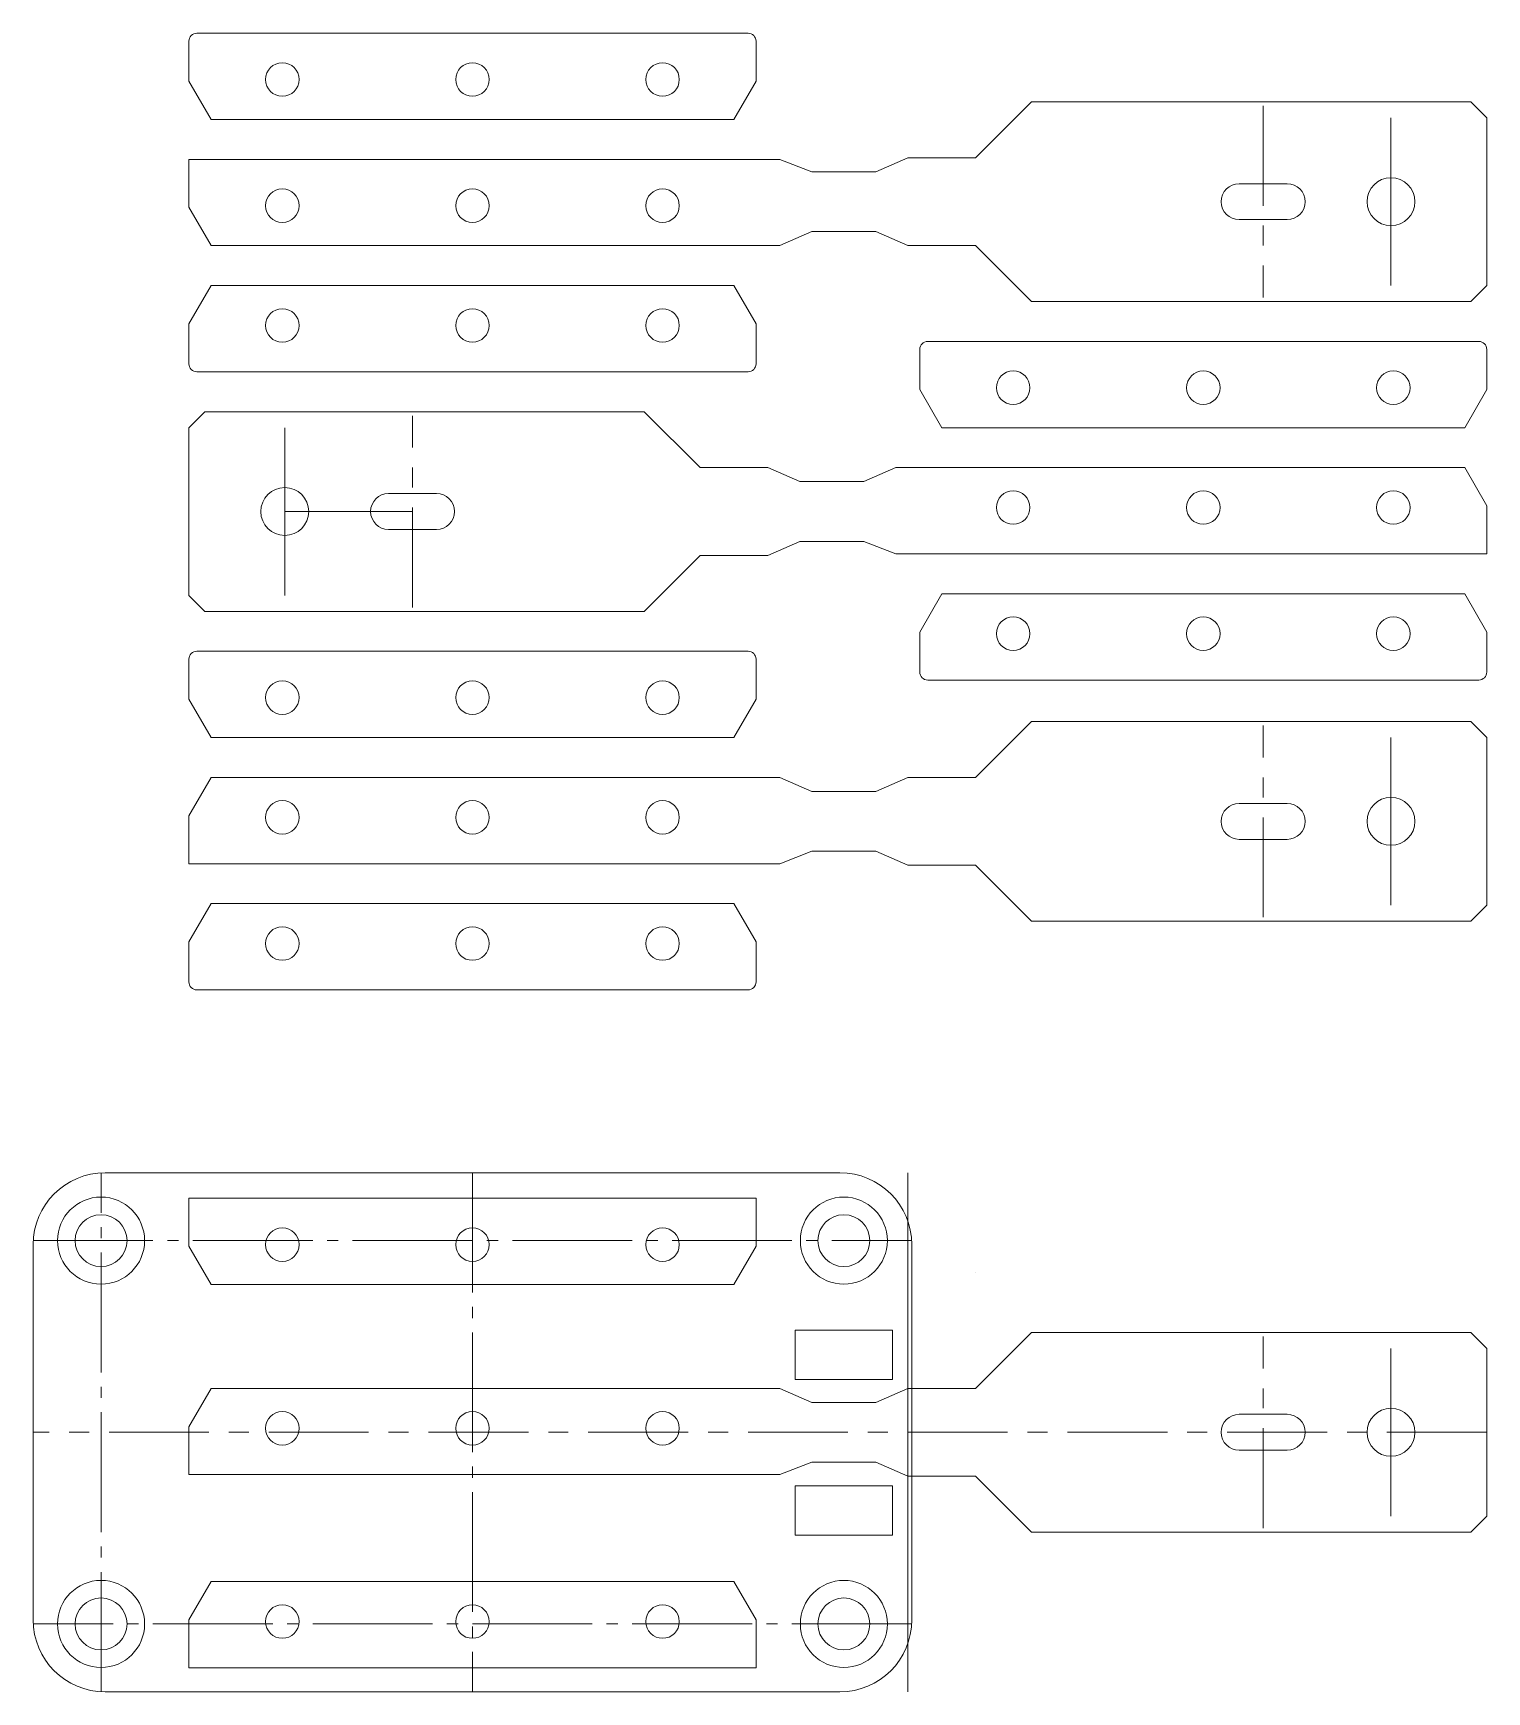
# Model space of a CAD drawing. Extents: x -20 to 162, y -88 to 120.
import ezdxf

# ---------------------------------------------------------------- set-up
doc = ezdxf.new("R2010")
doc.units = 0
doc.header["$LTSCALE"] = 10
doc.header["$MEASUREMENT"] = 0
for name, pattern in [('CENTER', [2, 1.25, -0.25, 0.25, -0.25]), ('CENTERX2', [101.6, 63.5, -12.7, 12.7, -12.7]), ('TSCENTER', [2, 1.5, -0.18, 0.14, -0.18])]:
    doc.linetypes.add(name, pattern=pattern)
doc.layers.get('0').update_dxf_attribs({"lineweight": 0, "true_color": 0xffffff})
doc.layers.add('Layer_1', color=7, linetype='Continuous', lineweight=0, true_color=0xffffff)

msp = doc.modelspace()

# ---------------------------------------------------------------- linework, layer by layer
at = {"color": 30, "true_color": 0xff7f00}
for p, q in [((98.5, 104.2), (105.5, 111.2)), ((160.5, 111.2), (105.5, 111.2)), ((160.5, 111.2), (162.5, 109.2)), ((162.5, 109.2), (162.5, 88.2)), ((0, 104), (0, 98)), ((74, 104), (78, 102.45)), ((86, 102.45), (90, 104.2)), ((98.5, 104.2), (90, 104.2)), ((86, 102.45), (78, 102.45)), ((0, 98), (0, 98)), ((74, 93.2), (78, 94.95)), ((86, 94.95), (78, 94.95)), ((86, 94.95), (90, 93.2)), ((98.5, 93.2), (105.5, 86.2)), ((160.5, 86.2), (162.5, 88.2)), ((160.5, 86.2), (105.5, 86.2)), ((2, 72.4), (0, 70.4)), ((2, 72.4), (57, 72.4)), ((64, 65.4), (57, 72.4)), ((0, 49.4), (0, 70.4)), ((76.5, 63.65), (72.5, 65.4)), ((88.5, 65.4), (84.5, 63.65)), ((76.5, 63.65), (84.5, 63.65)), ((84.5, 63.65), (84.5, 63.65)), ((162.5, 54.6), (162.5, 60.6)), ((162.5, 60.6), (162.5, 60.6)), ((76.5, 56.15), (72.5, 54.4)), ((76.5, 56.15), (84.5, 56.15)), ((88.5, 54.6), (84.5, 56.15)), ((84.5, 56.15), (84.5, 56.15)), ((64, 54.4), (57, 47.4)), ((64, 54.4), (72.5, 54.4)), ((2, 47.4), (0, 49.4)), ((2, 47.4), (57, 47.4)), ((98.5, 26.6), (105.5, 33.6)), ((160.5, 33.6), (105.5, 33.6)), ((160.5, 33.6), (162.5, 31.6)), ((162.5, 10.6), (162.5, 31.6)), ((74, 26.6), (78, 24.85)), ((86, 24.85), (90, 26.6)), ((86, 24.85), (78, 24.85)), ((0, 15.8), (0, 21.8)), ((0, 21.8), (0, 21.8)), ((74, 15.8), (78, 17.35)), ((86, 17.35), (78, 17.35)), ((86, 17.35), (90, 15.6)), ((98.5, 15.6), (90, 15.6)), ((98.5, 15.6), (105.5, 8.6)), ((160.5, 8.6), (162.5, 10.6)), ((160.5, 8.6), (105.5, 8.6)), ((98.5, -49.9), (105.5, -42.9)), ((160.5, -42.9), (105.5, -42.9)), ((160.5, -42.9), (162.5, -44.9)), ((162.5, -65.9), (162.5, -44.9)), ((74, -49.9), (78, -51.65)), ((86, -51.65), (78, -51.65)), ((86, -51.65), (90, -49.9)), ((74, -60.7), (78, -59.15)), ((86, -59.15), (78, -59.15)), ((86, -59.15), (90, -60.9)), ((98.5, -60.9), (90, -60.9)), ((98.5, -60.9), (105.5, -67.9)), ((160.5, -67.9), (162.5, -65.9)), ((160.5, -67.9), (105.5, -67.9))]:
    msp.add_line(p, q, dxfattribs=at)
at = {"linetype": 'CENTER'}
for p, q in [((134.5, 110.7), (134.5, 86.7)), ((28, 47.9), (28, 71.9)), ((134.5, 9.1), (134.5, 33.1)), ((134.5, -67.4), (134.5, -43.4))]:
    msp.add_line(p, q, dxfattribs=at)
at = {"linetype": 'CENTERX2'}
for p, q in [((150.5, 109.2), (150.5, 88.2)), ((12, 49.4), (12, 70.4)), ((150.5, 10.6), (150.5, 31.6)), ((150.5, -65.9), (150.5, -44.9))]:
    msp.add_line(p, q, dxfattribs=at)
for p, q in [((78, 102.45), (78, 102.45)), ((137.5, 100.95), (131.5, 100.95)), ((131.5, 96.45), (137.5, 96.45)), ((78, 94.95), (78, 94.95)), ((31, 62.15), (25, 62.15)), ((12, 59.9), (28, 59.9)), ((25, 57.65), (31, 57.65)), ((78, 24.85), (78, 24.85)), ((131.5, 23.35), (137.5, 23.35)), ((137.5, 18.85), (131.5, 18.85)), ((78, 17.35), (78, 17.35)), ((90, -87.9), (90, -22.9)), ((98.5, -35.4), (98.5, -35.4)), ((78, -51.65), (78, -51.65)), ((131.5, -53.15), (137.5, -53.15)), ((137.5, -57.65), (131.5, -57.65)), ((78, -59.15), (78, -59.15))]:
    msp.add_line(p, q)
for centre in [(150.5, 98.7), (12, 59.9), (150.5, 21.1), (150.5, -55.4)]:
    msp.add_circle(centre, 3)
at = {"color": 30, "true_color": 0xff7f00}
for centre, start, end in [((1, 118.8), 90, 180), ((70, 118.8), 0, 90), ((92.5, 80.2), 90, 180), ((161.5, 80.2), 0, 90), ((1, 78.4), 180, 270), ((70, 78.4), 270, 0), ((1, 41.4), 90, 180), ((70, 41.4), 360, 90), ((92.5, 39.8), 180, 270), ((161.5, 39.8), 270, 360), ((1, 1), 180, 270), ((70, 1), 270, 360)]:
    msp.add_arc(centre, 1, start, end, dxfattribs=at)
for centre, start, end in [((131.5, 98.7), 90, 270), ((137.5, 98.7), 270, 90), ((25, 59.9), 90, 270), ((31, 59.9), 270, 90), ((131.5, 21.1), 90, 270), ((137.5, 21.1), 270, 90), ((131.5, -55.4), 90, 270), ((137.5, -55.4), 270, 90)]:
    msp.add_arc(centre, 2.25, start, end)
at = {"layer": 'Layer_1', "color": 30, "linetype": 'Continuous', "true_color": 0xff7f00}
for p, q in [((0, 118.8), (0, 113.8)), ((70, 119.8), (1, 119.8)), ((71, 118.8), (71, 113.8)), ((0, 113.8), (2.77, 109)), ((71, 113.8), (68.23, 109)), ((68.23, 109), (2.77, 109)), ((74, 104), (0, 104)), ((0, 98), (2.77, 93.2)), ((74, 93.2), (2.77, 93.2)), ((98.5, 93.2), (90, 93.2)), ((0, 83.4), (2.77, 88.2)), ((68.23, 88.2), (2.77, 88.2)), ((71, 83.4), (68.23, 88.2)), ((0, 78.4), (0, 83.4)), ((71, 78.4), (71, 83.4)), ((92.5, 81.2), (161.5, 81.2)), ((91.5, 80.2), (91.5, 75.2)), ((162.5, 80.2), (162.5, 75.2)), ((70, 77.4), (1, 77.4)), ((91.5, 75.2), (94.27, 70.4)), ((162.5, 75.2), (159.73, 70.4)), ((94.27, 70.4), (159.73, 70.4)), ((64, 65.4), (72.5, 65.4)), ((88.5, 65.4), (159.73, 65.4)), ((162.5, 60.6), (159.73, 65.4)), ((88.5, 54.6), (162.5, 54.6)), ((91.5, 44.8), (94.27, 49.6)), ((94.27, 49.6), (159.73, 49.6)), ((162.5, 44.8), (159.73, 49.6)), ((91.5, 39.8), (91.5, 44.8)), ((162.5, 39.8), (162.5, 44.8)), ((70, 42.4), (1, 42.4)), ((0, 41.4), (0, 36.4)), ((71, 41.4), (71, 36.4)), ((92.5, 38.8), (161.5, 38.8)), ((0, 36.4), (2.77, 31.6)), ((71, 36.4), (68.23, 31.6)), ((68.23, 31.6), (2.77, 31.6)), ((0, 21.8), (2.77, 26.6)), ((74, 26.6), (2.77, 26.6)), ((98.5, 26.6), (90, 26.6)), ((74, 15.8), (0, 15.8)), ((0, 6), (2.77, 10.8)), ((68.23, 10.8), (2.77, 10.8)), ((71, 6), (68.23, 10.8)), ((0, 1), (0, 6)), ((71, 1), (71, 6)), ((70, 0), (1, 0)), ((71, -26.1), (0, -26.1)), ((0, -26.1), (0, -32.1)), ((71, -26.1), (71, -32.1)), ((0, -32.1), (2.77, -36.9)), ((71, -32.1), (68.23, -36.9)), ((68.23, -36.9), (2.77, -36.9)), ((0, -54.7), (2.77, -49.9)), ((74, -49.9), (2.77, -49.9)), ((98.5, -49.9), (90, -49.9)), ((0, -60.7), (0, -54.7)), ((74, -60.7), (0, -60.7)), ((0, -78.9), (2.77, -74.1)), ((68.23, -74.1), (2.77, -74.1)), ((71, -78.9), (68.23, -74.1)), ((0, -84.9), (0, -78.9)), ((71, -84.9), (71, -78.9)), ((71, -84.9), (0, -84.9))]:
    msp.add_line(p, q, dxfattribs=at)
at = {"layer": 'Layer_1', "color": 7, "linetype": 'TSCENTER', "true_color": 0xffffff}
for p, q in [((-11, -87.9), (-11, -22.9)), ((35.5, -22.9), (35.5, -87.9)), ((-19.5, -31.4), (90.5, -31.4)), ((90.5, -79.4), (-19.5, -79.4))]:
    msp.add_line(p, q, dxfattribs=at)
at = {"layer": 'Layer_1', "color": 7, "linetype": 'Continuous', "true_color": 0xffffff}
for p, q in [((-10.5, -22.9), (81.5, -22.9)), ((-19.5, -78.9), (-19.5, -31.9)), ((90.5, -31.9), (90.5, -78.9)), ((81.5, -87.9), (-10.5, -87.9))]:
    msp.add_line(p, q, dxfattribs=at)
at = {"layer": 'Layer_1', "color": 7, "linetype": 'CENTER', "true_color": 0xffffff}
msp.add_line((162.5, -55.4), (-19.5, -55.4), dxfattribs=at)
at = {"layer": 'Layer_1', "color": 5, "linetype": 'Continuous', "true_color": 0x0000ff, "flags": 128}
for points in [[(75.9, -48.8), (88.1, -48.8), (88.1, -42.6), (75.9, -42.6)], [(75.9, -68.3), (88.1, -68.3), (88.1, -62.1), (75.9, -62.1)]]:
    msp.add_lwpolyline(points, close=True, dxfattribs=at)
at = {"layer": 'Layer_1', "color": 30, "linetype": 'Continuous', "true_color": 0xff7f00}
for centre in [(11.7, 114), (35.5, 114), (59.3, 114), (11.7, 98.2), (35.5, 98.2), (59.3, 98.2), (11.7, 83.2), (35.5, 83.2), (59.3, 83.2), (103.2, 75.4), (127, 75.4), (150.8, 75.4), (103.2, 60.4), (127, 60.4), (150.8, 60.4), (103.2, 44.6), (127, 44.6), (150.8, 44.6), (11.7, 36.6), (35.5, 36.6), (59.3, 36.6), (11.7, 21.6), (35.5, 21.6), (59.3, 21.6), (11.7, 5.8), (35.5, 5.8), (59.3, 5.8), (11.7, -31.9), (35.5, -31.9), (59.3, -31.9), (11.7, -54.9), (35.5, -54.9), (59.3, -54.9), (11.7, -79.1), (35.5, -79.1), (59.3, -79.1)]:
    msp.add_circle(centre, 2.1, dxfattribs=at)
at = {"layer": 'Layer_1', "color": 7, "linetype": 'Continuous', "true_color": 0xffffff}
for centre, radius in [((-11, -31.4), 5.45), ((82, -31.4), 5.45), ((-11, -31.4), 3.25), ((82, -31.4), 3.25), ((-11, -79.4), 5.45), ((82, -79.4), 5.45), ((-11, -79.4), 3.25), ((82, -79.4), 3.25)]:
    msp.add_circle(centre, radius, dxfattribs=at)
for centre, start, end in [((-10.5, -31.9), 90, 180), ((81.5, -31.9), 0, 90), ((-10.5, -78.9), 180, 270), ((81.5, -78.9), 270, 0)]:
    msp.add_arc(centre, 9, start, end, dxfattribs=at)

doc.saveas('drawing.dxf')
